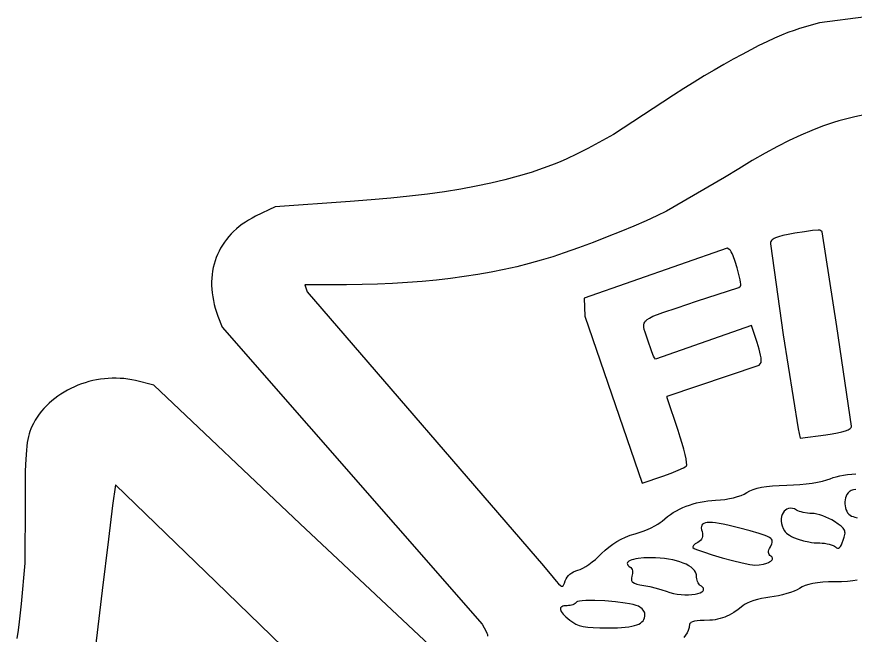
# Model space of a CAD drawing. Header units: millimetres. Extents: x 0.12 to 5.91, y 0.11 to 5.91.
# Drawn here: x 0.596 to 2.798, y 4.272 to 5.897 of the extents above; entities that cross this region are included whole.
import ezdxf

# ---------------------------------------------------------------- set-up
doc = ezdxf.new("R2010")
doc.units = ezdxf.units.MM
doc.header["$MEASUREMENT"] = 0

msp = doc.modelspace()

# ---------------------------------------------------------------- linework, layer by layer
at = {"flags": 128}
for points in [[(2.826387, 5.897008), (2.704354, 5.881241), (2.651894, 5.865922), (2.637314, 5.861278), (2.621373, 5.855474), (2.604136, 5.848546), (2.585671, 5.84053), (2.566042, 5.83146), (2.545316, 5.821373), (2.523559, 5.810305), (2.500838, 5.798291), (2.47722, 5.785366), (2.452769, 5.771566), (2.427552, 5.756928), (2.401637, 5.741486), (2.375088, 5.725276), (2.347972, 5.708335), (2.320355, 5.690697), (2.292305, 5.672398), (2.163199, 5.587302), (2.09534, 5.550729), (2.067728, 5.53652), (2.039175, 5.523175), (2.024507, 5.516818), (2.009557, 5.510667), (1.978751, 5.498967), (1.946632, 5.48805), (1.913079, 5.477886), (1.877967, 5.468449), (1.841173, 5.45971), (1.802574, 5.451643), (1.762046, 5.444221), (1.719466, 5.437414), (1.67471, 5.431197), (1.627655, 5.42554), (1.578178, 5.420418), (1.526155, 5.415803), (1.471463, 5.411666), (1.274126, 5.397916), (1.223087, 5.372945), (1.213683, 5.368101), (1.204655, 5.362961), (1.196007, 5.357531), (1.187741, 5.35182), (1.179861, 5.345837), (1.172369, 5.339589), (1.16527, 5.333084), (1.158565, 5.326331), (1.152258, 5.319337), (1.146352, 5.312111), (1.140849, 5.30466), (1.135754, 5.296993), (1.131069, 5.289119), (1.126797, 5.281043), (1.122941, 5.272776), (1.119504, 5.264325), (1.116489, 5.255698), (1.1139, 5.246903), (1.111738, 5.237949), (1.110009, 5.228842), (1.108713, 5.219593), (1.107856, 5.210207), (1.107438, 5.200694), (1.107465, 5.191062), (1.107937, 5.181318), (1.10886, 5.171472), (1.110235, 5.16153), (1.112066, 5.151501), (1.114356, 5.141392), (1.117108, 5.131213), (1.120324, 5.120971), (1.124009, 5.110675), (1.135053, 5.081592), (1.818461, 4.301058), (1.828748, 4.281837), (1.830511, 4.277938), (1.831737, 4.273878), (1.832449, 4.26968)], [(2.825925, 5.64049), (2.797279, 5.634442), (2.768995, 5.627266), (2.754916, 5.62323), (2.740839, 5.618879), (2.712577, 5.609194), (2.683974, 5.598126), (2.654796, 5.585589), (2.62481, 5.571498), (2.593781, 5.555767), (2.561475, 5.538311), (2.527657, 5.519045), (2.492094, 5.497883), (2.454551, 5.47474), (2.302234, 5.386185), (2.277234, 5.374037), (2.248607, 5.360966), (2.21694, 5.347211), (2.182817, 5.333011), (2.146822, 5.318603), (2.109541, 5.304227), (2.071558, 5.290121), (2.033458, 5.276523), (2.00357, 5.266545), (1.972809, 5.257189), (1.941197, 5.248456), (1.908753, 5.240352), (1.875498, 5.232877), (1.841453, 5.226036), (1.806637, 5.219831), (1.771071, 5.214265), (1.734776, 5.209341), (1.697771, 5.205063), (1.660078, 5.201433), (1.621716, 5.198453), (1.582706, 5.196128), (1.543069, 5.19446), (1.502824, 5.193452), (1.461992, 5.193108), (1.352126, 5.193074), (1.358588, 5.1743), (1.979011, 4.454179), (2.004346, 4.424058), (2.012593, 4.414333), (2.01892, 4.40727), (2.023683, 4.402772), (2.02559, 4.401455), (2.027238, 4.400743), (2.028674, 4.400625), (2.029942, 4.401089), (2.031085, 4.402122), (2.032149, 4.403713), (2.034216, 4.40852), (2.036498, 4.415413), (2.038422, 4.420013), (2.041176, 4.424459), (2.044656, 4.428666), (2.048759, 4.432546), (2.053381, 4.436011), (2.058419, 4.438975), (2.063769, 4.441351), (2.069327, 4.44305)], [(2.720958, 4.798901), (2.737452, 4.801328), (2.75148, 4.803821), (2.763125, 4.806408), (2.772468, 4.809116), (2.779591, 4.811974), (2.782346, 4.813468), (2.784577, 4.815009), (2.786295, 4.816602), (2.787509, 4.818249), (2.78823, 4.819955), (2.788468, 4.821722), (2.749742, 5.083663), (2.711016, 5.331922), (2.707253, 5.335685), (2.705188, 5.336213), (2.70073, 5.336265), (2.685752, 5.335062), (2.664547, 5.332318), (2.639344, 5.328278), (2.622061, 5.325087), (2.607976, 5.32204), (2.596813, 5.319018), (2.588297, 5.315897), (2.584946, 5.314262), (2.582153, 5.312557), (2.579884, 5.310767), (2.578105, 5.308877), (2.576782, 5.306872), (2.575879, 5.304735), (2.575362, 5.302453), (2.575198, 5.30001), (2.609258, 5.061077), (2.648383, 4.814501), (2.653447, 4.789762), (2.720958, 4.798901)], [(2.292585, 4.690138), (2.314255, 4.697986), (2.333138, 4.705548), (2.347204, 4.711966), (2.351796, 4.714475), (2.354424, 4.716376), (2.355043, 4.717594), (2.355349, 4.719654), (2.355064, 4.726109), (2.353656, 4.735359), (2.351214, 4.747019), (2.347827, 4.760703), (2.343583, 4.776029), (2.338569, 4.792612), (2.332876, 4.810068), (2.303763, 4.896194), (2.303763, 4.900646), (2.545924, 4.981346), (2.550691, 4.989059), (2.55134, 4.991514), (2.551349, 4.995554), (2.550761, 5.000966), (2.549618, 5.007536), (2.545836, 5.023297), (2.540344, 5.041129), (2.52523, 5.085486), (2.273589, 4.997053), (2.270692, 5.000546), (2.268356, 5.005534), (2.264137, 5.016533), (2.252446, 5.050064), (2.246268, 5.06809), (2.244074, 5.07535), (2.242781, 5.081679), (2.242545, 5.084549), (2.242621, 5.087253), (2.243037, 5.089812), (2.243823, 5.092249), (2.245006, 5.094587), (2.246616, 5.096846), (2.248682, 5.09905), (2.251231, 5.10122), (2.257898, 5.105548), (2.266846, 5.110009), (2.278306, 5.114778), (2.292506, 5.120034), (2.33005, 5.132714), (2.381316, 5.149468), (2.492798, 5.186026), (2.496559, 5.189272), (2.496976, 5.189941), (2.497224, 5.191058), (2.497245, 5.194513), (2.496694, 5.199401), (2.495638, 5.205484), (2.492288, 5.220281), (2.487749, 5.237002), (2.482574, 5.253742), (2.477315, 5.2686), (2.474826, 5.274727), (2.472524, 5.27967), (2.470477, 5.28319), (2.468755, 5.28505), (2.461912, 5.289279), (2.085646, 5.158067), (2.087847, 5.110675), (2.238311, 4.671465), (2.292585, 4.690138)], [(1.736767, 4.192285), (1.340057, 4.564496), (0.955608, 4.929562), (0.907756, 4.941042), (0.89761, 4.943232), (0.887393, 4.944959), (0.877123, 4.946231), (0.866817, 4.947056), (0.856493, 4.947442), (0.846168, 4.947396), (0.835861, 4.946926), (0.825588, 4.94604), (0.815368, 4.944746), (0.805217, 4.943051), (0.795154, 4.940964), (0.785196, 4.938492), (0.775361, 4.935643), (0.765666, 4.932425), (0.756129, 4.928846), (0.746767, 4.924912), (0.737599, 4.920633), (0.728641, 4.916016), (0.719912, 4.911069), (0.711428, 4.905799), (0.703208, 4.900215), (0.695269, 4.894324), (0.687629, 4.888134), (0.680305, 4.881652), (0.673315, 4.874887), (0.666676, 4.867847), (0.660407, 4.860539), (0.654524, 4.85297), (0.649045, 4.84515), (0.643989, 4.837085), (0.639372, 4.828783), (0.635212, 4.820253), (0.632551, 4.814075), (0.630159, 4.807764), (0.628022, 4.80117), (0.626125, 4.794143), (0.624456, 4.78653), (0.623, 4.778182), (0.621744, 4.768948), (0.620675, 4.758678), (0.619041, 4.734425), (0.617989, 4.704219), (0.61741, 4.666853), (0.617195, 4.621123), (0.616974, 4.46117), (0.607031, 4.354535), (0.604617, 4.330581), (0.601914, 4.307492), (0.598896, 4.285179), (0.595541, 4.263548)], [(2.069327, 4.44305), (2.075297, 4.445048), (2.082307, 4.448382), (2.090099, 4.452874), (2.098418, 4.458345), (2.107007, 4.464618), (2.11561, 4.471514), (2.12397, 4.478856), (2.131831, 4.486466), (2.141248, 4.495502), (2.151077, 4.503797), (2.16134, 4.511364), (2.172059, 4.518215), (2.183254, 4.524363), (2.194948, 4.529822), (2.207162, 4.534603), (2.219918, 4.53872), (2.230679, 4.542103), (2.241487, 4.545974), (2.252049, 4.550198), (2.262073, 4.554639), (2.27127, 4.55916), (2.279346, 4.563626), (2.286011, 4.567901), (2.290973, 4.571849), (2.297838, 4.577934), (2.305007, 4.583686), (2.312471, 4.589101), (2.320217, 4.594174), (2.328236, 4.598902), (2.336517, 4.60328), (2.345049, 4.607304), (2.353821, 4.610969), (2.362824, 4.614273), (2.372046, 4.617209), (2.381477, 4.619775), (2.391106, 4.621967), (2.400922, 4.623779), (2.410915, 4.625208), (2.421074, 4.626249), (2.431388, 4.626899), (2.443815, 4.62774), (2.455959, 4.629143), (2.46765, 4.631066), (2.478718, 4.633467), (2.488992, 4.636305), (2.498301, 4.639538), (2.506475, 4.643123), (2.513343, 4.64702), (2.521202, 4.651534), (2.530075, 4.655358), (2.540207, 4.658538), (2.551845, 4.661117), (2.565235, 4.663142), (2.580623, 4.664659), (2.598254, 4.665711), (2.618376, 4.666345), (2.635643, 4.666972), (2.652654, 4.668116), (2.669106, 4.669732), (2.684698, 4.671774), (2.699128, 4.674198), (2.712092, 4.676958), (2.723288, 4.680011), (2.732415, 4.683309), (2.739878, 4.686123), (2.748285, 4.688636), (2.757512, 4.690843), (2.767433, 4.69274), (2.777924, 4.694322), (2.788859, 4.695584), (2.800113, 4.696522)], [(1.586899, 3.958127), (1.118833, 4.4127), (0.854495, 4.667197), (0.847367, 4.612654), (0.836417, 4.524609), (0.820101, 4.389519), (0.799964, 4.220927)], [(2.80014, 4.654835), (2.793235, 4.654053), (2.790179, 4.653297), (2.787408, 4.652291), (2.784936, 4.65103), (2.78278, 4.649507), (2.779303, 4.646056), (2.776437, 4.642055), (2.774168, 4.637603), (2.77248, 4.632799), (2.771361, 4.627744), (2.770794, 4.622535), (2.770766, 4.617272), (2.771262, 4.612055), (2.772268, 4.606983), (2.773769, 4.602154), (2.77575, 4.597668), (2.778198, 4.593625), (2.781097, 4.590123), (2.784434, 4.587262), (2.788193, 4.585141), (2.792361, 4.583859), (2.796996, 4.582583), (2.80312, 4.580284)], [(2.743786, 4.570672), (2.73669, 4.574967), (2.729014, 4.57898), (2.721, 4.582623), (2.712892, 4.585807), (2.704933, 4.588444), (2.697368, 4.590445), (2.69044, 4.591723), (2.684392, 4.592189), (2.678731, 4.592395), (2.67291, 4.592929), (2.661455, 4.594834), (2.656153, 4.596134), (2.651354, 4.597616), (2.647227, 4.599246), (2.643935, 4.600986), (2.638375, 4.603889), (2.633029, 4.605509), (2.627953, 4.605942), (2.623202, 4.605281), (2.618832, 4.603623), (2.614899, 4.601061), (2.61146, 4.59769), (2.608569, 4.593605), (2.606282, 4.588901), (2.604657, 4.583673), (2.603747, 4.578016), (2.603609, 4.572023), (2.6043, 4.565791), (2.605874, 4.559413), (2.608387, 4.552984), (2.611896, 4.5466), (2.614245, 4.543549), (2.617356, 4.540532), (2.621165, 4.537574), (2.625606, 4.534694), (2.630616, 4.531917), (2.636129, 4.529264), (2.648409, 4.524421), (2.661928, 4.520343), (2.676171, 4.517209), (2.683402, 4.516052), (2.69062, 4.515198), (2.697761, 4.514669), (2.70476, 4.514488), (2.711272, 4.514275), (2.717759, 4.513665), (2.724049, 4.5127), (2.729971, 4.511424), (2.735353, 4.509879), (2.740025, 4.508108), (2.743813, 4.506154), (2.746548, 4.504059), (2.749266, 4.501856), (2.75186, 4.500846), (2.75312, 4.500798), (2.754363, 4.501059), (2.756808, 4.502523), (2.75923, 4.505267), (2.76166, 4.50932), (2.764132, 4.51471), (2.76668, 4.521467), (2.769471, 4.530094), (2.771046, 4.537153), (2.771316, 4.54023), (2.771207, 4.543075), (2.770695, 4.545744), (2.769753, 4.548289), (2.768358, 4.550765), (2.766484, 4.553225), (2.7612, 4.558314), (2.753701, 4.563986), (2.743786, 4.570672)], [(2.576206, 4.479935), (2.57375, 4.481807), (2.571961, 4.483987), (2.570838, 4.486499), (2.570382, 4.489363), (2.570591, 4.492603), (2.571463, 4.49624), (2.572999, 4.500296), (2.575198, 4.504794), (2.578933, 4.512545), (2.579973, 4.515844), (2.580319, 4.518841), (2.579864, 4.5216), (2.578503, 4.524183), (2.576129, 4.526653), (2.572636, 4.529074), (2.567918, 4.531507), (2.561869, 4.534016), (2.545351, 4.539511), (2.522232, 4.546063), (2.491662, 4.554173), (2.463627, 4.5611), (2.451577, 4.563715), (2.440787, 4.56576), (2.431219, 4.567229), (2.422834, 4.56812), (2.415594, 4.568429), (2.409461, 4.568151), (2.404395, 4.567282), (2.40036, 4.565819), (2.397315, 4.563757), (2.395223, 4.561094), (2.394045, 4.557824), (2.393743, 4.553944), (2.394279, 4.549449), (2.395613, 4.544337), (2.396718, 4.539834), (2.397096, 4.53559), (2.396748, 4.53161), (2.39568, 4.527902), (2.393892, 4.524474), (2.391389, 4.521332), (2.388172, 4.518483), (2.384245, 4.515934), (2.3779, 4.511866), (2.373421, 4.507949), (2.372009, 4.506186), (2.371217, 4.504629), (2.371098, 4.503332), (2.371702, 4.502351), (2.375339, 4.500144), (2.381331, 4.497429), (2.399107, 4.490836), (2.422483, 4.483291), (2.448911, 4.475515), (2.475845, 4.468225), (2.500735, 4.462142), (2.521037, 4.457985), (2.52867, 4.456852), (2.534201, 4.456472), (2.54606, 4.457142), (2.556777, 4.458875), (2.565979, 4.461463), (2.569896, 4.463013), (2.573293, 4.464698), (2.576125, 4.466493), (2.578346, 4.468371), (2.579907, 4.470306), (2.580764, 4.472274), (2.580869, 4.474246), (2.580175, 4.476198), (2.578637, 4.478103), (2.576206, 4.479935)], [(2.39101, 4.403006), (2.389062, 4.404603), (2.387246, 4.406856), (2.385599, 4.409659), (2.384163, 4.412909), (2.382977, 4.416503), (2.382081, 4.420337), (2.381514, 4.424306), (2.381316, 4.428308), (2.38116, 4.430763), (2.3807, 4.433184), (2.37889, 4.437912), (2.375946, 4.44247), (2.371926, 4.446835), (2.366888, 4.450982), (2.360891, 4.45489), (2.353993, 4.458535), (2.346253, 4.461894), (2.337728, 4.464944), (2.328479, 4.467663), (2.318562, 4.470026), (2.308037, 4.472011), (2.296963, 4.473595), (2.285396, 4.474756), (2.273397, 4.475469), (2.261023, 4.475711), (2.243187, 4.475209), (2.22806, 4.473773), (2.221585, 4.472736), (2.215873, 4.471505), (2.210953, 4.470092), (2.206854, 4.46851), (2.203605, 4.466772), (2.201233, 4.464891), (2.199769, 4.46288), (2.199241, 4.460752), (2.199677, 4.45852), (2.201106, 4.456197), (2.203557, 4.453796), (2.207058, 4.45133), (2.209, 4.44969), (2.210585, 4.447448), (2.211795, 4.444704), (2.212613, 4.441558), (2.213018, 4.43811), (2.212993, 4.43446), (2.21252, 4.430709), (2.211578, 4.426955), (2.210317, 4.421859), (2.210099, 4.419643), (2.210185, 4.417626), (2.210595, 4.415791), (2.211352, 4.414123), (2.212477, 4.412603), (2.213991, 4.411217), (2.218273, 4.408776), (2.224369, 4.406668), (2.232451, 4.404759), (2.24269, 4.402919), (2.25875, 4.399875), (2.275248, 4.396019), (2.290243, 4.391845), (2.301796, 4.387847), (2.31104, 4.384577), (2.320753, 4.382032), (2.330731, 4.380177), (2.340767, 4.378978), (2.350657, 4.378399), (2.360194, 4.378406), (2.369174, 4.378964), (2.377391, 4.380037), (2.38464, 4.381591), (2.390714, 4.383592), (2.39541, 4.386003), (2.397176, 4.387352), (2.398521, 4.388791), (2.399418, 4.390315), (2.399842, 4.39192), (2.399767, 4.393601), (2.399167, 4.395355), (2.398017, 4.397177), (2.396292, 4.399062), (2.393964, 4.401006), (2.39101, 4.403006)], [(2.803551, 4.416604), (2.791412, 4.414787), (2.777738, 4.413495), (2.762401, 4.412704), (2.74527, 4.412392), (2.728064, 4.412081), (2.712712, 4.411294), (2.699072, 4.410006), (2.687002, 4.408189), (2.676357, 4.405818), (2.666996, 4.402867), (2.658776, 4.399308), (2.651553, 4.395115), (2.64538, 4.391588), (2.637565, 4.388069), (2.628426, 4.38465), (2.618281, 4.381426), (2.607448, 4.37849), (2.596244, 4.375935), (2.584989, 4.373855), (2.574, 4.372342), (2.563135, 4.370831), (2.552233, 4.368754), (2.541589, 4.366205), (2.531495, 4.363276), (2.522245, 4.360061), (2.514133, 4.356653), (2.50745, 4.353145), (2.502492, 4.34963), (2.490556, 4.339869), (2.478856, 4.331682), (2.473027, 4.328153), (2.467174, 4.324985), (2.461271, 4.32217), (2.45529, 4.319695), (2.449204, 4.31755), (2.442984, 4.315726), (2.436605, 4.314211), (2.430037, 4.312995), (2.423255, 4.312068), (2.416229, 4.311419), (2.401341, 4.310912), (2.391134, 4.310724), (2.382672, 4.31013), (2.375839, 4.309082), (2.370514, 4.307535), (2.366579, 4.305441), (2.365096, 4.304175), (2.363916, 4.302754), (2.363024, 4.301173), (2.362405, 4.299427), (2.361927, 4.295413), (2.361765, 4.292748), (2.361286, 4.290009), (2.359424, 4.284343), (2.356439, 4.278488), (2.352427, 4.272516), (2.347486, 4.266501)], [(2.245598, 4.327051), (2.245252, 4.329693), (2.24426, 4.332505), (2.242691, 4.335401), (2.240615, 4.338294), (2.238102, 4.341097), (2.235221, 4.343725), (2.232042, 4.34609), (2.228634, 4.348107), (2.222854, 4.350428), (2.214898, 4.352631), (2.205106, 4.354692), (2.193818, 4.356591), (2.16812, 4.359811), (2.140531, 4.362115), (2.113778, 4.363327), (2.101567, 4.363468), (2.090587, 4.363269), (2.08118, 4.36271), (2.073686, 4.361767), (2.068445, 4.360418), (2.066777, 4.359585), (2.0658, 4.358642), (2.064304, 4.356843), (2.062167, 4.355165), (2.059487, 4.353645), (2.056365, 4.352318), (2.0529, 4.351223), (2.049193, 4.350395), (2.045343, 4.349871), (2.04145, 4.349688), (2.036902, 4.349522), (2.033022, 4.349028), (2.029809, 4.348213), (2.027262, 4.347085), (2.02538, 4.345649), (2.024161, 4.343914), (2.023603, 4.341886), (2.023707, 4.339573), (2.02447, 4.33698), (2.025892, 4.334116), (2.02797, 4.330987), (2.030705, 4.3276), (2.038136, 4.320081), (2.048177, 4.311615), (2.055956, 4.306056), (2.064044, 4.301575), (2.068365, 4.299707), (2.072957, 4.29807), (2.083214, 4.295435), (2.095331, 4.293568), (2.109827, 4.292363), (2.12722, 4.291716), (2.148026, 4.291523), (2.173189, 4.291959), (2.184153, 4.292523), (2.194085, 4.293335), (2.203021, 4.294407), (2.210996, 4.295752), (2.218044, 4.297384), (2.224202, 4.299314), (2.229503, 4.301556), (2.233984, 4.304123), (2.237679, 4.307026), (2.240624, 4.31028), (2.242853, 4.313896), (2.244402, 4.317889), (2.245305, 4.322269), (2.245598, 4.327051)]]:
    msp.add_lwpolyline(points, dxfattribs=at)

doc.saveas('drawing.dxf')
